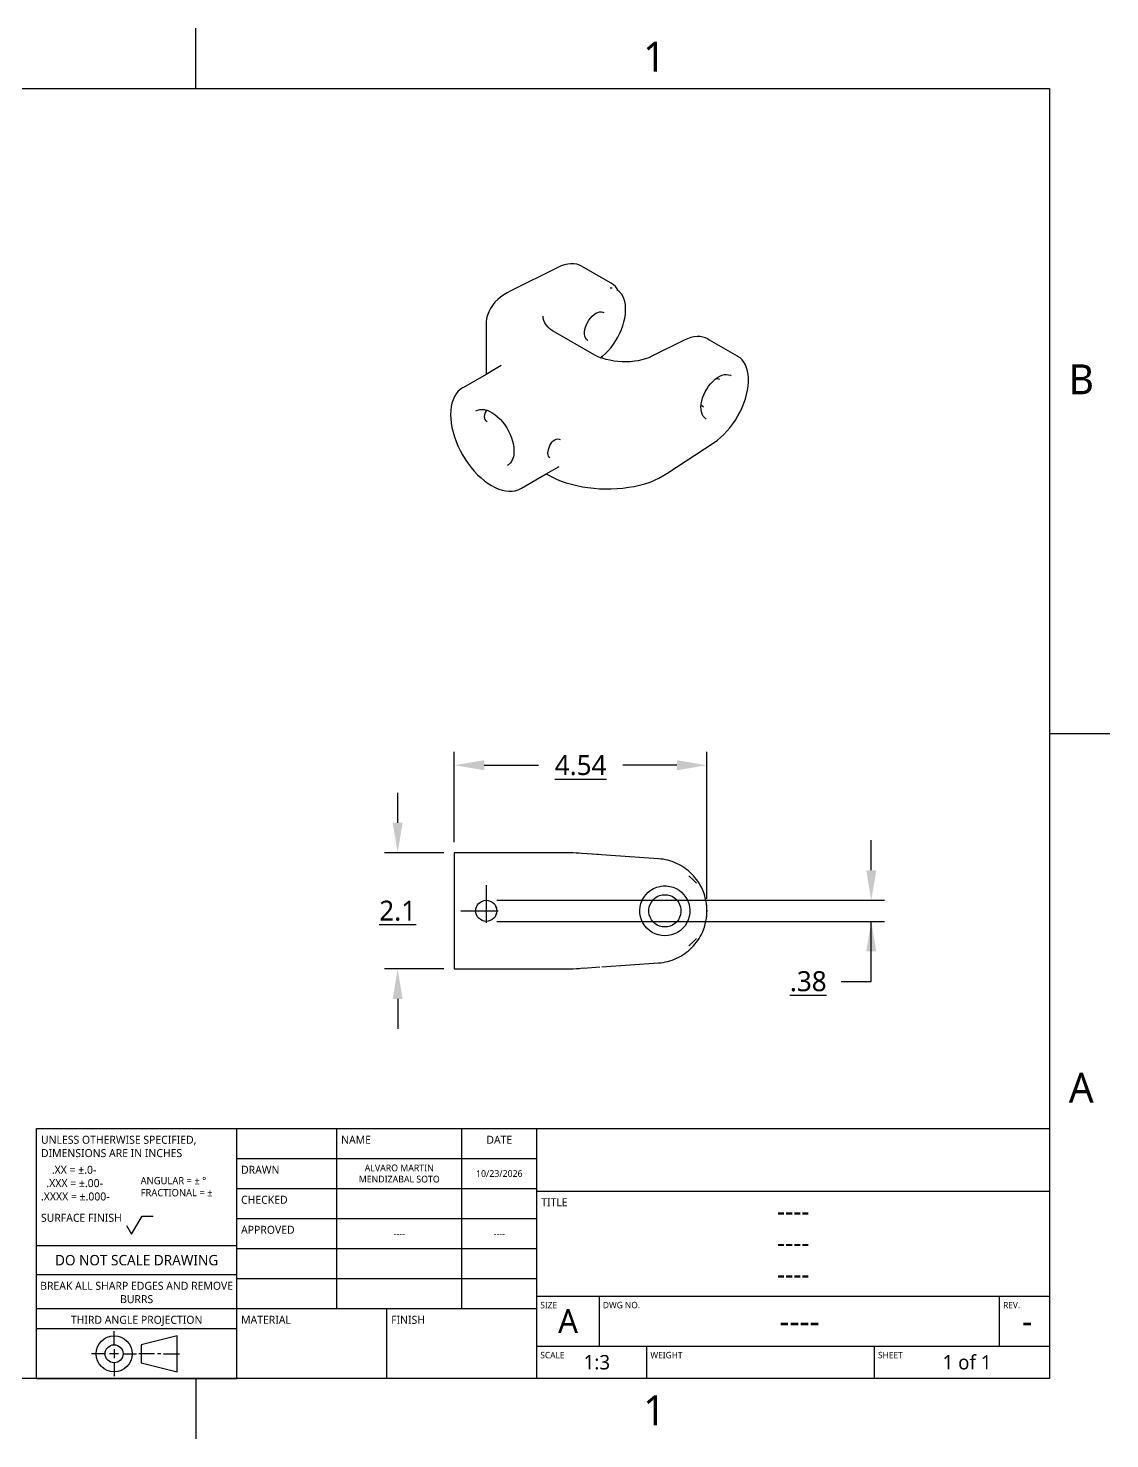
# Model space of a CAD drawing. Extents: x 0 to 11, y 0 to 8.5.
# Drawn here: x 4.51 to 11, y 0.02 to 8.48 of the extents above; entities that cross this region are included whole.
import ezdxf

# ---------------------------------------------------------------- set-up
doc = ezdxf.new("R2010")
doc.units = 0
doc.header["$LTSCALE"] = 0.5
doc.header["$MEASUREMENT"] = 0
doc.header["$PDMODE"] = 33
doc.header["$PDSIZE"] = 0.03937
doc.linetypes.add('CENTER', pattern=[0.72, 0.45, -0.09, 0.09, -0.09])
doc.layers.get('DEFPOINTS').update_dxf_attribs({"linetype": 'CONTINUOUS'})
for name, color, linetype in [('ANNOTATION_TEXT', 7, 'CONTINUOUS'), ('BORDER_FRAME', 7, 'CONTINUOUS'), ('BORDER_ZONES', 7, 'CONTINUOUS'), ('CENTERLINES', 7, 'CENTER'), ('TITLE_BLOCK', 7, 'CONTINUOUS'), ('VISIBLE', 7, 'CONTINUOUS')]:
    doc.layers.add(name, color=color, linetype=linetype)
doc.styles.add('ONSHAPE-STANDARD', font='NotoSans-Regular.ttf')
doc.styles.add('ONSHAPE-STANDARD-DIMENSION', font='')
doc.styles.add('ONSHAPE-STANDARD-FIELDS', font='')
doc.styles.get('ONSHAPE-STANDARD-DIMENSION').set_extended_font_data('Noto Sans')
doc.styles.get('ONSHAPE-STANDARD-FIELDS').set_extended_font_data('Noto Sans')
doc.dimstyles.new('ONSHAPE-STANDARD$0', dxfattribs={"dimtxt": 0.12, "dimasz": 0.18, "dimexe": 0.08, "dimexo": 0.0625, "dimgap": 0.09, "dimtad": 0, "dimtih": 1, "dimtoh": 1, "dimdec": 3, "dimzin": 7, "dimtxsty": 'ONSHAPE-STANDARD-DIMENSION', "dimcen": 0.09, "dimclrd": 7, "dimclre": 7, "dimclrt": 7, "dimadec": 1, "dimazin": 3, "dimtfac": 1, "dimtdec": 3, "dimtofl": 0, "dimtmove": 0, "dimatfit": 3, "dimtolj": 1, "dimtzin": 7})

# ---------------------------------------------------------------- blocks, each defined once
blk = doc.blocks.new('*D6')
at = {"layer": 'ANNOTATION_TEXT', "color": 7}
for p, q in [((7.0688, 3.5972), (7.0688, 4.1398)), ((8.5842, 3.2591), (8.5842, 4.1398)), ((7.2488, 4.0598), (7.5739, 4.0598)), ((8.4042, 4.0598), (8.0791, 4.0598))]:
    blk.add_line(p, q, dxfattribs=at)
for points in [[(7.2488, 4.0898), (7.2488, 4.0298), (7.0688, 4.0598)], [(8.4042, 4.0298), (8.4042, 4.0898), (8.5842, 4.0598)]]:
    blk.add_solid(points, dxfattribs=at)
at = {"layer": 'DEFPOINTS', "color": 0}
for p in [(8.5842, 4.0598), (8.5842, 4.0598), (7.0688, 3.5347), (8.5842, 3.1966)]:
    blk.add_point(p, dxfattribs=at)
at = {"layer": 'ANNOTATION_TEXT', "color": 7, "insert": (7.8265, 4.0598), "char_height": 0.12, "attachment_point": 5, "style": 'ONSHAPE-STANDARD-DIMENSION'}
blk.add_mtext('\\A1;\\L4.54\\l', dxfattribs=at)
blk = doc.blocks.new('*D7')
at = {"layer": 'ANNOTATION_TEXT', "color": 7}
for p, q in [((6.7295, 3.7147), (6.7295, 3.8947)), ((7.0063, 3.5347), (6.6495, 3.5347)), ((7.0063, 2.8375), (6.6495, 2.8375)), ((6.7295, 2.6575), (6.7295, 2.4775))]:
    blk.add_line(p, q, dxfattribs=at)
for points in [[(6.6995, 3.7147), (6.7595, 3.7147), (6.7295, 3.5347)], [(6.7595, 2.6575), (6.6995, 2.6575), (6.7295, 2.8375)]]:
    blk.add_solid(points, dxfattribs=at)
at = {"layer": 'DEFPOINTS', "color": 0}
for p in [(7.0688, 3.5347), (6.7295, 2.8375), (6.7295, 2.8375), (7.0688, 2.8375)]:
    blk.add_point(p, dxfattribs=at)
at = {"layer": 'ANNOTATION_TEXT', "color": 7, "insert": (6.7295, 3.1861), "char_height": 0.12, "attachment_point": 5, "style": 'ONSHAPE-STANDARD-DIMENSION'}
blk.add_mtext('\\A1;\\L2.1\\l', dxfattribs=at)
blk = doc.blocks.new('*D8')
at = {"layer": 'ANNOTATION_TEXT', "color": 7}
for p, q in [((9.5698, 3.4293), (9.5698, 3.6093)), ((7.3233, 3.2493), (9.6498, 3.2493)), ((7.3233, 3.1229), (9.6498, 3.1229)), ((9.5698, 2.7629), (9.5698, 3.1229)), ((9.3898, 2.7629), (9.5698, 2.7629))]:
    blk.add_line(p, q, dxfattribs=at)
for points in [[(9.5398, 3.4293), (9.5998, 3.4293), (9.5698, 3.2493)], [(9.5998, 2.9429), (9.5398, 2.9429), (9.5698, 3.1229)]]:
    blk.add_solid(points, dxfattribs=at)
at = {"layer": 'DEFPOINTS', "color": 0}
for p in [(7.2608, 3.2493), (7.2608, 3.1229), (9.5698, 3.1229), (9.5698, 3.1229)]:
    blk.add_point(p, dxfattribs=at)
at = {"layer": 'ANNOTATION_TEXT', "color": 7, "insert": (9.1918, 2.7629), "char_height": 0.12, "attachment_point": 5, "style": 'ONSHAPE-STANDARD-DIMENSION'}
blk.add_mtext('\\A1;\\L.38\\l', dxfattribs=at)

msp = doc.modelspace()

# ---------------------------------------------------------------- linework, layer by layer
at = {"layer": 'BORDER_FRAME'}
for p, q in [((0.399, 8.12), (10.639, 8.12)), ((10.639, 8.12), (10.639, 0.38)), ((10.639, 0.38), (0.399, 0.38))]:
    msp.add_line(p, q, dxfattribs=at)
at = {"layer": 'BORDER_ZONES'}
for p, q in [((5.519, 8.12), (5.519, 8.481)), ((10.639, 4.25), (11, 4.25)), ((5.519, 0.38), (5.519, 0.019))]:
    msp.add_line(p, q, dxfattribs=at)
at = {"layer": 'CENTERLINES'}
for p, q in [((7.26079, 3.33926), (7.2608, 3.03294)), ((7.10764, 3.1861), (7.41395, 3.1861))]:
    msp.add_line(p, q, dxfattribs=at)
at = {"layer": 'TITLE_BLOCK'}
for p, q in [((4.564, 0.38), (4.564, 1.88)), ((4.564, 1.88), (5.764, 1.88)), ((5.764, 0.38), (5.764, 1.88)), ((5.764, 1.88), (7.564, 1.88)), ((6.364, 0.8), (6.364, 1.88)), ((7.114, 0.8), (7.114, 1.88)), ((7.564, 0.38), (7.564, 1.88)), ((7.564, 1.88), (10.639, 1.88)), ((5.764, 1.7), (7.564, 1.7)), ((5.764, 1.52), (7.564, 1.52)), ((7.564, 1.505), (10.639, 1.505)), ((5.134, 1.24604), (5.197, 1.35516)), ((5.197, 1.35516), (5.263, 1.35516)), ((5.104, 1.298), (5.134, 1.24604)), ((5.764, 1.34), (7.564, 1.34)), ((4.564, 1.178), (5.764, 1.178)), ((5.764, 1.16), (7.564, 1.16)), ((4.564, 1.004), (5.764, 1.004)), ((5.764, 0.98), (7.564, 0.98)), ((7.564, 0.875), (10.639, 0.875)), ((7.939, 0.575), (7.939, 0.875)), ((10.339, 0.575), (10.339, 0.875)), ((4.564, 0.8), (5.764, 0.8)), ((5.764, 0.8), (7.564, 0.8)), ((6.664, 0.38), (6.664, 0.8)), ((4.564, 0.68), (5.764, 0.68)), ((5.029, 0.5828), (5.029, 0.6638)), ((5.407, 0.6368), (5.191, 0.5828)), ((5.407, 0.4208), (5.407, 0.6368)), ((4.975, 0.5288), (4.894, 0.5288)), ((5.056, 0.5288), (5.002, 0.5288)), ((5.029, 0.5558), (5.029, 0.5018)), ((5.083, 0.5288), (5.164, 0.5288)), ((5.272, 0.5288), (5.1775, 0.5288)), ((5.191, 0.5828), (5.191, 0.4748)), ((5.3098, 0.5288), (5.2882, 0.5288)), ((5.326, 0.5288), (5.4205, 0.5288)), ((7.564, 0.575), (10.639, 0.575)), ((8.224, 0.38), (8.224, 0.575)), ((9.589, 0.38), (9.589, 0.575)), ((5.029, 0.4748), (5.029, 0.3938)), ((5.191, 0.4748), (5.407, 0.4208)), ((4.564, 0.38), (5.764, 0.38))]:
    msp.add_line(p, q, dxfattribs=at)
for radius in [0.108, 0.054]:
    msp.add_circle((5.029, 0.5288), radius, dxfattribs=at)
at = {"layer": 'VISIBLE'}
for p, q in [((8.04528, 6.91006), (8.04465, 6.91026)), ((7.25971, 6.70621), (7.25971, 6.40454)), ((7.35012, 6.45665), (7.25971, 6.40454)), ((7.94619, 6.50435), (7.95733, 6.51308)), ((7.949, 6.50333), (7.94619, 6.50435)), ((7.949, 6.50333), (7.95733, 6.51308)), ((7.25971, 6.19023), (7.26423, 6.18905)), ((7.62016, 5.80782), (7.69762, 5.85261)), ((7.0688, 3.53472), (7.0688, 2.83748)), ((7.76604, 3.53472), (7.0688, 3.53472)), ((7.78214, 3.53362), (7.76604, 3.53472)), ((7.78222, 3.53361), (7.78063, 3.53372)), ((7.81726, 3.53121), (7.78185, 3.53364)), ((7.78185, 3.53364), (7.78222, 3.53361)), ((7.89702, 3.52574), (7.7991, 3.53246)), ((8.29272, 3.49862), (7.89356, 3.52598)), ((7.93407, 3.5232), (7.92532, 3.5238)), ((7.20247, 3.21032), (7.20841, 3.22137)), ((7.20841, 3.22137), (7.21488, 3.22924)), ((7.21666, 3.23119), (7.22349, 3.23681)), ((7.22553, 3.23849), (7.23658, 3.24442)), ((7.23658, 3.24442), (7.24861, 3.24807)), ((7.24861, 3.24807), (7.2608, 3.24926)), ((7.2608, 3.24926), (7.27298, 3.24807)), ((7.27298, 3.24807), (7.28501, 3.24442)), ((7.28501, 3.24442), (7.29606, 3.23849)), ((7.30578, 3.23036), (7.31318, 3.22137)), ((7.31318, 3.22137), (7.31912, 3.21032)), ((8.58085, 3.23299), (8.57978, 3.24056)), ((8.58085, 3.23299), (8.57978, 3.24056)), ((8.58335, 3.21344), (8.58229, 3.22286)), ((7.19764, 3.1861), (7.19883, 3.19829)), ((7.19883, 3.17391), (7.19764, 3.1861)), ((7.19883, 3.19829), (7.20247, 3.21032)), ((7.20247, 3.16187), (7.19883, 3.17391)), ((7.20841, 3.15083), (7.20247, 3.16187)), ((7.21592, 3.14171), (7.20841, 3.15083)), ((7.23658, 3.12778), (7.22553, 3.13371)), ((7.29606, 3.13371), (7.28501, 3.12778)), ((7.30468, 3.1408), (7.29808, 3.13537)), ((7.31318, 3.15083), (7.30666, 3.1429)), ((7.31912, 3.16187), (7.31318, 3.15083)), ((7.31912, 3.21032), (7.32276, 3.19829)), ((7.32276, 3.17391), (7.31912, 3.16187)), ((7.32276, 3.19829), (7.32395, 3.1861)), ((7.32395, 3.1861), (7.32276, 3.17391)), ((8.57978, 3.13164), (8.58085, 3.1392)), ((8.58085, 3.1392), (8.58085, 3.1392)), ((8.58229, 3.14934), (8.5823, 3.14937)), ((8.58455, 3.1861), (8.58423, 3.19659)), ((8.58423, 3.17561), (8.58455, 3.1861)), ((8.58439, 3.18096), (8.58439, 3.19124)), ((7.24861, 3.12413), (7.23658, 3.12778)), ((7.2608, 3.12294), (7.24861, 3.12413)), ((7.27298, 3.12413), (7.2608, 3.12294)), ((7.28501, 3.12778), (7.27298, 3.12413)), ((8.47512, 2.97809), (8.47512, 2.9781)), ((7.0688, 2.83748), (7.76604, 2.83748)), ((7.76604, 2.83748), (7.7726, 2.83793)), ((7.77232, 2.83791), (7.78137, 2.83853)), ((7.77873, 2.83835), (7.81949, 2.84114)), ((7.80129, 2.83989), (7.85181, 2.84336)), ((7.84317, 2.84276), (7.94216, 2.84955)), ((7.95384, 2.85035), (8.29272, 2.87358))]:
    msp.add_line(p, q, dxfattribs=at)
at = {"layer": 'VISIBLE', "flags": 128}
for points in [[(7.83187, 7.05372), (7.81905, 7.06014), (7.80313, 7.06523), (7.78615, 7.06797), (7.76825, 7.06835), (7.74958, 7.06636), (7.73029, 7.06202), (7.71055, 7.05536), (7.69052, 7.04644), (7.40743, 6.9054), (7.38559, 6.89376), (7.36526, 6.88133), (7.34652, 6.86818), (7.32946, 6.85436), (7.31271, 6.83658), (7.29815, 6.81818), (7.28583, 6.79924), (7.27581, 6.77985), (7.26814, 6.76011), (7.26287, 6.7401), (7.26, 6.71994), (7.25971, 6.70621)], [(8.01069, 6.95063), (7.99216, 6.96134), (7.83187, 7.05372)], [(8.05482, 6.90324), (8.05471, 6.90349), (8.04576, 6.91813), (8.03536, 6.93096), (8.02356, 6.94186), (8.01069, 6.95063)], [(7.95733, 6.51308), (7.95861, 6.51408), (7.97625, 6.5301), (7.99328, 6.54782), (8.00893, 6.56632), (8.02369, 6.58605), (8.03742, 6.60681), (8.04999, 6.6284), (8.06127, 6.65061), (8.07115, 6.67323), (8.07954, 6.69602), (8.08635, 6.71877), (8.09151, 6.74126), (8.09499, 6.76327), (8.09673, 6.78458), (8.09673, 6.80497), (8.09499, 6.82427), (8.09151, 6.84226), (8.08635, 6.85879), (8.07954, 6.87368), (8.07115, 6.88679), (8.06127, 6.89799), (8.05482, 6.90324)], [(8.01505, 6.92124), (8.00893, 6.92184), (8.00449, 6.92227)], [(8.05482, 6.90324), (8.04999, 6.90718), (8.04393, 6.91059)], [(7.87006, 6.60819), (7.86798, 6.6092), (7.86104, 6.61549), (7.85566, 6.62386), (7.85199, 6.63408), (7.85013, 6.64588), (7.85013, 6.65893), (7.85199, 6.67287), (7.85566, 6.68733), (7.86104, 6.70191), (7.86798, 6.71621), (7.87629, 6.72985), (7.88575, 6.74245), (7.8961, 6.75366), (7.90706, 6.76319), (7.91832, 6.77077), (7.92958, 6.77619), (7.94053, 6.77931), (7.95088, 6.78005), (7.96034, 6.77837), (7.96657, 6.77535)], [(7.94619, 6.50435), (7.93516, 6.50834), (7.91525, 6.51707), (7.89688, 6.52675), (7.67538, 6.65464), (7.65873, 6.66518), (7.64396, 6.67647), (7.63121, 6.68841), (7.62061, 6.70088), (7.61226, 6.71376), (7.60624, 6.72694), (7.6026, 6.74027), (7.60138, 6.75363), (7.60141, 6.75391)], [(8.58936, 6.61654), (8.58925, 6.61661), (8.57497, 6.62345), (8.55961, 6.62816), (8.54273, 6.63075), (8.52497, 6.63103), (8.50645, 6.62898), (8.48733, 6.62463), (8.46777, 6.618), (8.44793, 6.60916), (8.25415, 6.51262), (8.23578, 6.50439), (8.21586, 6.49723), (8.1946, 6.49122), (8.17219, 6.48641), (8.14885, 6.48284), (8.1248, 6.48055), (8.10027, 6.47957), (8.07551, 6.47989), (8.05075, 6.48153), (8.02623, 6.48445), (8.00218, 6.48865), (7.97884, 6.49406), (7.95643, 6.50065), (7.949, 6.50333)], [(8.57971, 6.60134), (8.5795, 6.60154), (8.58007, 6.60105)], [(8.76804, 6.51323), (8.60029, 6.61024), (8.58936, 6.61654)], [(7.62016, 5.80782), (7.62893, 5.80276), (7.65456, 5.78895), (7.68178, 5.77621), (7.71046, 5.76459), (7.74047, 5.75414), (7.77167, 5.74492), (7.80389, 5.73697), (7.83699, 5.73033), (7.87081, 5.72503), (7.90519, 5.72109), (7.93995, 5.71854), (7.97494, 5.71739), (8.00998, 5.71764), (8.04491, 5.71929), (8.07956, 5.72234), (8.11375, 5.72677), (8.14733, 5.73255), (8.18014, 5.73966), (8.21201, 5.74807), (8.2428, 5.75774), (8.26976, 5.76934), (8.2956, 5.78192), (8.3202, 5.79543), (8.34346, 5.80983), (8.62656, 5.99568), (8.64659, 6.00989), (8.66633, 6.02603), (8.68561, 6.04395), (8.70428, 6.06352), (8.72218, 6.08457), (8.73916, 6.10692), (8.75509, 6.13039), (8.76982, 6.15479), (8.78324, 6.17991), (8.79524, 6.20555), (8.80572, 6.23149), (8.81458, 6.25751), (8.82176, 6.28341), (8.8272, 6.30897), (8.83085, 6.33398), (8.83269, 6.35822), (8.83269, 6.3815), (8.83085, 6.40362), (8.8272, 6.42441), (8.82176, 6.44369), (8.81458, 6.4613), (8.80572, 6.47709), (8.79524, 6.49093), (8.78324, 6.50271), (8.76982, 6.51234), (8.76804, 6.51323)], [(7.25971, 6.40454), (7.12331, 6.32592), (7.1187, 6.32325)], [(8.54932, 6.22282), (8.54965, 6.22683), (8.55294, 6.24465), (8.55803, 6.26286), (8.56485, 6.28115), (8.57325, 6.29918), (8.58311, 6.31663), (8.59423, 6.3332), (8.60643, 6.34858), (8.61948, 6.36251), (8.63315, 6.37472), (8.63979, 6.37959)], [(8.63979, 6.37959), (8.6472, 6.38501), (8.66137, 6.3932), (8.67542, 6.39913), (8.68909, 6.4027), (8.70214, 6.40384), (8.71433, 6.40254), (8.72546, 6.39882), (8.72916, 6.39654)], [(8.63979, 6.37959), (8.64397, 6.37989), (8.65343, 6.37821), (8.65966, 6.37519)], [(7.1187, 6.32325), (7.10426, 6.31339), (7.09117, 6.30125), (7.07962, 6.28698), (7.06969, 6.27069), (7.06146, 6.2525), (7.05499, 6.23255), (7.05033, 6.21099), (7.04753, 6.18799), (7.04659, 6.16372), (7.04753, 6.13837), (7.05033, 6.11213), (7.05499, 6.0852), (7.06146, 6.05778), (7.06969, 6.03009), (7.07962, 6.00233), (7.09117, 5.97472), (7.10426, 5.94746), (7.11879, 5.92076), (7.13465, 5.89483), (7.15171, 5.86986), (7.16985, 5.84605), (7.18892, 5.82357), (7.20879, 5.80259), (7.2293, 5.78329), (7.2503, 5.76579), (7.27162, 5.75024), (7.2931, 5.73675), (7.31459, 5.72543), (7.33591, 5.71636), (7.3569, 5.70961), (7.37741, 5.70524), (7.39728, 5.70327), (7.41636, 5.70372), (7.4345, 5.70659), (7.45156, 5.71186), (7.46729, 5.71942)], [(7.19839, 6.18533), (7.20869, 6.19027), (7.22158, 6.1935), (7.23548, 6.19433), (7.25019, 6.19272), (7.25971, 6.19023)], [(7.26002, 6.12582), (7.25476, 6.13288), (7.25135, 6.1417), (7.25023, 6.15135), (7.25135, 6.16165), (7.25476, 6.1725), (7.25971, 6.18224)], [(7.25971, 6.18224), (7.2602, 6.18322), (7.26423, 6.18905)], [(7.26423, 6.18905), (7.26551, 6.18871), (7.28121, 6.18236), (7.29707, 6.17374), (7.31288, 6.16298), (7.32842, 6.15024), (7.34345, 6.13569), (7.35778, 6.11953), (7.37121, 6.102), (7.38353, 6.08333), (7.39459, 6.0638), (7.40422, 6.04367), (7.41229, 6.02322), (7.41869, 6.00276), (7.42333, 5.98255), (7.42614, 5.96289), (7.42708, 5.94405), (7.42614, 5.9263), (7.42513, 5.92042)], [(8.57933, 6.13703), (8.57801, 6.13764), (8.56886, 6.14486), (8.56123, 6.15425), (8.55526, 6.16565), (8.55107, 6.17886), (8.54871, 6.19364), (8.54823, 6.20972), (8.54932, 6.22282)], [(8.56316, 6.20803), (8.56108, 6.20904), (8.55414, 6.21533), (8.54932, 6.22282)], [(7.26672, 6.12054), (7.2602, 6.12558), (7.26002, 6.12582)], [(7.64193, 5.90388), (7.64177, 5.90393), (7.63706, 5.90801), (7.63353, 5.91423), (7.6314, 5.92231), (7.63072, 5.93167), (7.6314, 5.94217), (7.63353, 5.95374), (7.63706, 5.96558), (7.64177, 5.97686), (7.64765, 5.98747), (7.65479, 5.99722), (7.66285, 6.00536), (7.6713, 6.01138), (7.68005, 6.01529), (7.68901, 6.01697), (7.6975, 6.01625), (7.70471, 6.01341)], [(7.42513, 5.92042), (7.42333, 5.90988), (7.41869, 5.89502), (7.41229, 5.88194), (7.40422, 5.87082), (7.39459, 5.86181), (7.38763, 5.85756)], [(7.46729, 5.71942), (7.47111, 5.72163), (7.62016, 5.80782)], [(8.58085, 3.233), (8.5765, 3.25665), (8.57646, 3.25684), (8.5688, 3.28417), (8.56876, 3.28429), (8.55865, 3.31082), (8.55675, 3.31505), (8.55076, 3.32727), (8.54413, 3.33997), (8.53705, 3.3516), (8.52934, 3.36367), (8.52124, 3.3746), (8.5125, 3.38595), (8.50343, 3.39611), (8.49374, 3.40665), (8.48379, 3.41593), (8.47321, 3.42559), (8.46245, 3.43393), (8.45118, 3.44255), (8.43948, 3.45003), (8.42731, 3.45774), (8.41479, 3.46422), (8.40209, 3.47074), (8.38903, 3.47606), (8.37579, 3.48141), (8.36229, 3.48553), (8.34864, 3.48966), (8.3348, 3.49253), (8.32085, 3.49541), (8.30682, 3.49701), (8.29272, 3.49862)], [(8.52143, 3.35284), (8.51814, 3.35682), (8.50036, 3.37437), (8.48094, 3.39009), (8.47512, 3.3941)], [(8.18195, 3.19111), (8.18396, 3.21106), (8.1886, 3.23056), (8.19581, 3.24926), (8.20544, 3.26684), (8.21733, 3.28298), (8.23127, 3.29739), (8.247, 3.30981), (8.26425, 3.32003), (8.2827, 3.32786), (8.30203, 3.33315), (8.3219, 3.33582), (8.34195, 3.33582), (8.36181, 3.33315), (8.38115, 3.32786), (8.3996, 3.32003), (8.41685, 3.30981), (8.43258, 3.29739), (8.44652, 3.28298), (8.45841, 3.26684), (8.46804, 3.24926), (8.47525, 3.23056), (8.47989, 3.21106), (8.4819, 3.19111), (8.48123, 3.17108), (8.4779, 3.15131), (8.47196, 3.13217), (8.46352, 3.11398), (8.45273, 3.09709), (8.43979, 3.08178), (8.42492, 3.06833), (8.4084, 3.05699), (8.39051, 3.04795), (8.37157, 3.04137), (8.35192, 3.03738), (8.33192, 3.03604), (8.31192, 3.03738), (8.29228, 3.04137), (8.27334, 3.04795), (8.25545, 3.05699), (8.23892, 3.06833), (8.22406, 3.08178), (8.21112, 3.09709), (8.20033, 3.11398), (8.19189, 3.13217), (8.18595, 3.15131), (8.18262, 3.17108), (8.18195, 3.19111)], [(7.20587, 3.21665), (7.20839, 3.22135), (7.20841, 3.22137)], [(7.21488, 3.22924), (7.21614, 3.23076), (7.22553, 3.23849)], [(7.22349, 3.23681), (7.22551, 3.23848), (7.22553, 3.23849)], [(7.22553, 3.23849), (7.22554, 3.2385), (7.22962, 3.24069)], [(7.23658, 3.24442), (7.2366, 3.24444), (7.24314, 3.24641)], [(7.24314, 3.24641), (7.24858, 3.24806), (7.24861, 3.24807)], [(7.24861, 3.24807), (7.24863, 3.24807), (7.2608, 3.24926)], [(7.2608, 3.24926), (7.27296, 3.24807), (7.27298, 3.24807)], [(7.27298, 3.24807), (7.27301, 3.24806), (7.27846, 3.24641)], [(7.27846, 3.24641), (7.28499, 3.24444), (7.28501, 3.24442)], [(7.28501, 3.24442), (7.28504, 3.24442), (7.29198, 3.24069)], [(7.29198, 3.24069), (7.29605, 3.2385), (7.29606, 3.23849)], [(7.29606, 3.23849), (7.30545, 3.23076), (7.30666, 3.2293)], [(7.29606, 3.23849), (7.29608, 3.23848), (7.29808, 3.23683)], [(7.30804, 3.22762), (7.31317, 3.2214), (7.31318, 3.22137)], [(7.31318, 3.22137), (7.3132, 3.22135), (7.31573, 3.21663)], [(8.2355, 3.19409), (8.23813, 3.20985), (8.24332, 3.22497), (8.25092, 3.23902), (8.26074, 3.25163), (8.2725, 3.26245), (8.28587, 3.27119), (8.30051, 3.27761), (8.316, 3.28154), (8.33192, 3.28285), (8.34785, 3.28154), (8.36334, 3.27761), (8.37797, 3.27119), (8.39135, 3.26245), (8.40311, 3.25163), (8.41292, 3.23902), (8.42053, 3.22497), (8.42572, 3.20985), (8.42835, 3.19409), (8.42835, 3.17811), (8.42572, 3.16235), (8.42053, 3.14723), (8.41292, 3.13318), (8.40311, 3.12057), (8.39135, 3.10975), (8.37797, 3.10101), (8.36334, 3.09459), (8.34785, 3.09066), (8.33192, 3.08934), (8.316, 3.09066), (8.30051, 3.09459), (8.28587, 3.10101), (8.2725, 3.10975), (8.26074, 3.12057), (8.25092, 3.13318), (8.24332, 3.14723), (8.23813, 3.16235), (8.2355, 3.17811), (8.2355, 3.19409)], [(8.2355, 3.19409), (8.23813, 3.20985), (8.24332, 3.22497), (8.25092, 3.23902), (8.26074, 3.25163), (8.2725, 3.26245), (8.28587, 3.27119), (8.30051, 3.27761), (8.316, 3.28154), (8.33192, 3.28285), (8.34785, 3.28154), (8.36334, 3.27761), (8.37797, 3.27119), (8.39135, 3.26245), (8.40311, 3.25163), (8.41292, 3.23902), (8.42053, 3.22497), (8.42572, 3.20985), (8.42835, 3.19409), (8.42835, 3.17811), (8.42572, 3.16235), (8.42053, 3.14723), (8.41292, 3.13318), (8.40311, 3.12057), (8.39135, 3.10975), (8.37797, 3.10101), (8.36334, 3.09459), (8.34785, 3.09066), (8.33192, 3.08934), (8.316, 3.09066), (8.30051, 3.09459), (8.28587, 3.10101), (8.2725, 3.10975), (8.26074, 3.12057), (8.25092, 3.13318), (8.24332, 3.14723), (8.23813, 3.16235), (8.2355, 3.17811), (8.2355, 3.19409)], [(8.58229, 3.22286), (8.58161, 3.22886), (8.58085, 3.23299)], [(8.58335, 3.21344), (8.58235, 3.22245), (8.58229, 3.22286)], [(8.58423, 3.19659), (8.58377, 3.20721), (8.58253, 3.22077), (8.5823, 3.22283)], [(7.19764, 3.1861), (7.19882, 3.19826), (7.19883, 3.19829)], [(7.19883, 3.17391), (7.19882, 3.17394), (7.19764, 3.1861)], [(7.19883, 3.19829), (7.19883, 3.19832), (7.2004, 3.2035)], [(7.2004, 3.16871), (7.19883, 3.17388), (7.19883, 3.17391)], [(7.2004, 3.2035), (7.20246, 3.21029), (7.20247, 3.21032)], [(7.20247, 3.16187), (7.20246, 3.16191), (7.2004, 3.16871)], [(7.20841, 3.15083), (7.20839, 3.15085), (7.20587, 3.15555)], [(7.21359, 3.14453), (7.20842, 3.1508), (7.20841, 3.15083)], [(7.22553, 3.13371), (7.21614, 3.14144), (7.21488, 3.14296)], [(7.22553, 3.13371), (7.22551, 3.13372), (7.22349, 3.13539)], [(7.22961, 3.13151), (7.22554, 3.1337), (7.22553, 3.13371)], [(7.23658, 3.12778), (7.23655, 3.12778), (7.22961, 3.13151)], [(7.29606, 3.13371), (7.29605, 3.1337), (7.29199, 3.13152)], [(7.30666, 3.1429), (7.30545, 3.14144), (7.29606, 3.13371)], [(7.29808, 3.13537), (7.29608, 3.13372), (7.29606, 3.13371)], [(7.31573, 3.15557), (7.3132, 3.15085), (7.31318, 3.15083)], [(7.31912, 3.21032), (7.31913, 3.21029), (7.3212, 3.20347)], [(7.3212, 3.16873), (7.31913, 3.16191), (7.31912, 3.16187)], [(7.3212, 3.20347), (7.32276, 3.19832), (7.32276, 3.19829)], [(7.32276, 3.17391), (7.32276, 3.17388), (7.3212, 3.16873)], [(7.32276, 3.19829), (7.32277, 3.19826), (7.32395, 3.1861)], [(7.32395, 3.1861), (7.32277, 3.17394), (7.32276, 3.17391)], [(8.29272, 2.87358), (8.30683, 2.87519), (8.32085, 2.87679), (8.33482, 2.87967), (8.34864, 2.88254), (8.3623, 2.88668), (8.37579, 2.89079), (8.38903, 2.89614), (8.40209, 2.90146), (8.41479, 2.90797), (8.42731, 2.91446), (8.43948, 2.92217), (8.45118, 2.92965), (8.46245, 2.93827), (8.47321, 2.94661), (8.48379, 2.95626), (8.49374, 2.96555), (8.50343, 2.97609), (8.5125, 2.98625), (8.52124, 2.9976), (8.52934, 3.00853), (8.53705, 3.0206), (8.54413, 3.03223), (8.55076, 3.04493), (8.55675, 3.05715), (8.55865, 3.06138), (8.56876, 3.08791), (8.5688, 3.08803), (8.57646, 3.11536), (8.5765, 3.11555), (8.58085, 3.1392)], [(8.58085, 3.1392), (8.58161, 3.14334), (8.58229, 3.14934)], [(8.58229, 3.14934), (8.58235, 3.14975), (8.58335, 3.15876)], [(8.5823, 3.14937), (8.58253, 3.15143), (8.58377, 3.16498), (8.58423, 3.17561)], [(8.58423, 3.19659), (8.584, 3.20427), (8.58335, 3.21344)], [(8.58335, 3.15876), (8.584, 3.16793), (8.58423, 3.17561)], [(8.58439, 3.19124), (8.58439, 3.19291), (8.58423, 3.19659)], [(8.58423, 3.17561), (8.58439, 3.17929), (8.58439, 3.18096)], [(7.24312, 3.12579), (7.2366, 3.12776), (7.23658, 3.12778)], [(7.24861, 3.12413), (7.24858, 3.12414), (7.24312, 3.12579)], [(7.2608, 3.12294), (7.24863, 3.12413), (7.24861, 3.12413)], [(7.27298, 3.12413), (7.27296, 3.12413), (7.2608, 3.12294)], [(7.27848, 3.12579), (7.27301, 3.12414), (7.27298, 3.12413)], [(7.28501, 3.12778), (7.28499, 3.12776), (7.27848, 3.12579)], [(8.47512, 2.9781), (8.48094, 2.98211), (8.50036, 2.99783), (8.51814, 3.01538), (8.52143, 3.01935)]]:
    msp.add_lwpolyline(points, dxfattribs=at)

# ---------------------------------------------------------------- texts
at = {"layer": 'BORDER_ZONES', "char_height": 0.18, "attachment_point": 5, "style": 'ONSHAPE-STANDARD'}
for s, insert in [('1', (8.269, 8.31)), ('B', (10.829, 6.375)), ('A', (10.829, 2.125)), ('1', (8.269, 0.19))]:
    msp.add_mtext(s, dxfattribs=dict(at, insert=insert))
at = {"layer": 'TITLE_BLOCK'}
for s, insert, char_height, width, attachment_point, style in [('UNLESS OTHERWISE SPECIFIED, DIMENSIONS ARE IN INCHES', (4.5904, 1.8368), 0.048, 1.176, 1, 'ONSHAPE-STANDARD'), ('NAME', (6.3904, 1.8368), 0.048, 0.735, 1, 'ONSHAPE-STANDARD'), ('DATE', (7.339, 1.8368), 0.048, 0.441, 2, 'ONSHAPE-STANDARD'), ('    .XX = ±.0-^J  .XXX = ±.00-^J.XXXX = ±.000-', (4.5904, 1.6568), 0.048, 0.588, 1, 'ONSHAPE-STANDARD'), ('DRAWN', (5.7904, 1.6568), 0.048, 0.588, 1, 'ONSHAPE-STANDARD'), ('ALVARO MARTIN MENDIZABAL SOTO', (6.739, 1.61), 0.04032, 0.75, 5, 'ONSHAPE-STANDARD-FIELDS'), ('10/23/2026', (7.339, 1.61), 0.04032, 0.45, 5, 'ONSHAPE-STANDARD-FIELDS'), ('^JANGULAR = ± °^JFRACTIONAL = ±', (5.18776, 1.66112), 0.0432, 0.588, 1, 'ONSHAPE-STANDARD'), ('CHECKED', (5.7904, 1.4768), 0.048, 0.588, 1, 'ONSHAPE-STANDARD'), ('TITLE', (7.5904, 1.4618), 0.048, 0.3675, 1, 'ONSHAPE-STANDARD'), ('SURFACE FINISH', (4.5904, 1.3688), 0.048, 0.588, 1, 'ONSHAPE-STANDARD'), ('----', (9.1015, 1.385), 0.1152, 2.775, 5, 'ONSHAPE-STANDARD-FIELDS'), ('APPROVED', (5.7904, 1.2968), 0.048, 0.588, 1, 'ONSHAPE-STANDARD'), ('----', (6.739, 1.25), 0.04032, 0.75, 5, 'ONSHAPE-STANDARD-FIELDS'), ('----', (7.339, 1.25), 0.04032, 0.45, 5, 'ONSHAPE-STANDARD-FIELDS'), ('----', (9.1015, 1.196), 0.1152, 2.775, 5, 'ONSHAPE-STANDARD-FIELDS'), ('DO NOT SCALE DRAWING', (5.164, 1.12184), 0.0624, 1.176, 2, 'ONSHAPE-STANDARD'), ('BREAK ALL SHARP EDGES AND REMOVE BURRS', (5.164, 0.9608), 0.048, 1.176, 2, 'ONSHAPE-STANDARD'), ('----', (9.1015, 1.007), 0.1152, 2.775, 5, 'ONSHAPE-STANDARD-FIELDS'), ('SIZE', (7.58512, 0.84044), 0.0384, 0.3675, 1, 'ONSHAPE-STANDARD'), ('A', (7.7515, 0.725), 0.144, 0.375, 5, 'ONSHAPE-STANDARD-FIELDS'), ('DWG NO.', (7.96012, 0.84044), 0.0384, 2.352, 1, 'ONSHAPE-STANDARD'), ('REV.', (10.36012, 0.84044), 0.0384, 0.294, 1, 'ONSHAPE-STANDARD'), ('THIRD ANGLE PROJECTION', (5.164, 0.7568), 0.048, 1.176, 2, 'ONSHAPE-STANDARD'), ('MATERIAL', (5.7904, 0.7568), 0.048, 0.882, 1, 'ONSHAPE-STANDARD'), ('FINISH', (6.6904, 0.7568), 0.048, 0.882, 1, 'ONSHAPE-STANDARD'), ('----', (9.139, 0.725), 0.144, 2.4, 5, 'ONSHAPE-STANDARD-FIELDS'), ('-', (10.504, 0.725), 0.144, 0.27, 5, 'ONSHAPE-STANDARD-FIELDS'), ('SCALE', (7.58512, 0.54044), 0.0384, 0.6468, 1, 'ONSHAPE-STANDARD'), ('1:3', (7.924, 0.4775), 0.0864, 0.6, 5, 'ONSHAPE-STANDARD-FIELDS'), ('WEIGHT', (8.24512, 0.54044), 0.0384, 1.3377, 1, 'ONSHAPE-STANDARD'), ('SHEET', (9.61012, 0.54044), 0.0384, 1.029, 1, 'ONSHAPE-STANDARD'), ('1 of 1', (10.144, 0.4775), 0.0864, 0.99, 5, 'ONSHAPE-STANDARD-FIELDS')]:
    msp.add_mtext(s, dxfattribs=dict(at, insert=insert, char_height=char_height, width=width, attachment_point=attachment_point, style=style))

# ---------------------------------------------------------------- dimensions: what is measured, and where the dimension line sits
at = {"layer": 'ANNOTATION_TEXT'}
dim = msp.add_linear_dim(base=(8.58423, 4.0598), p1=(7.0688, 3.53472, -0.32087), p2=(8.58423, 3.19659, -0.32087), text='%%u4.54', dimstyle='ONSHAPE-STANDARD$0', override={"dimscale": 1, "dimlfac": 3, "dimpost": ''}, dxfattribs=at)
dim.commit()
dim.dimension.update_dxf_attribs({"geometry": '*D6', "text_midpoint": (7.82652, 4.0598), "dimtype": 160})
for base, p1, p2, text, picture, middle in [((6.72949, 2.83748), (7.0688, 3.53472, -0.32087), (7.0688, 2.83748, -0.32087), '%%u2.1', '*D7', (6.72949, 3.1861)), ((9.56977, 3.12294), (7.2608, 3.24926, -0.32087), (7.2608, 3.12294, -0.32087), '%%u.38', '*D8', (9.19179, 2.76294))]:
    dim = msp.add_linear_dim(base=base, p1=p1, p2=p2, angle=90, text=text, dimstyle='ONSHAPE-STANDARD$0', override={"dimscale": 1, "dimlfac": 3, "dimpost": ''}, dxfattribs=at)
    dim.commit()
    dim.dimension.update_dxf_attribs({"geometry": picture, "text_midpoint": middle, "dimtype": 160})

doc.saveas('drawing.dxf')
